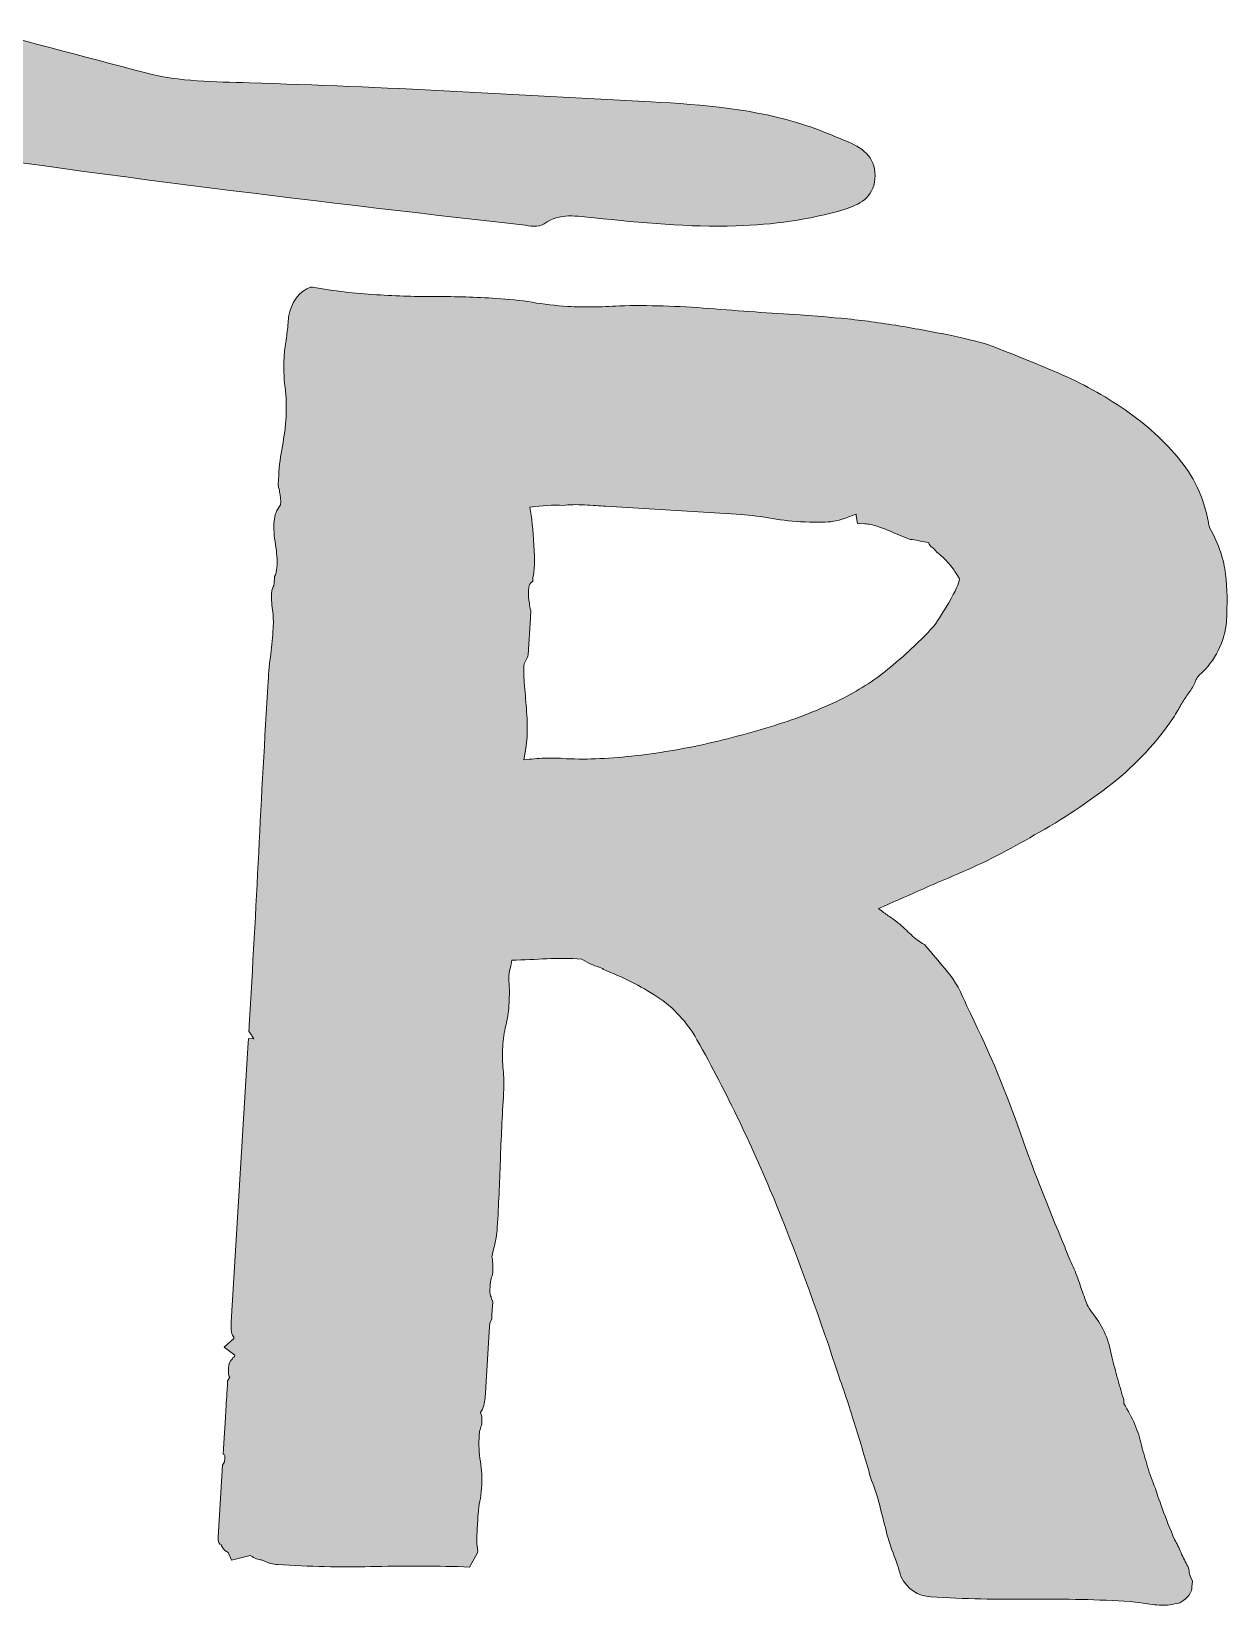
# Model space of a CAD drawing. Header units: inches. Extents: x 96 to 984, y -1005 to -75.
# Drawn here: x 395.1 to 519.7, y -1003.8 to -839.8 of the extents above; entities that cross this region are included whole.
import ezdxf

# ---------------------------------------------------------------- set-up
doc = ezdxf.new("R2010")
doc.units = ezdxf.units.IN
doc.header["$MEASUREMENT"] = 0
doc.layers.add('Layer 1', color=7, linetype='Continuous')

# ---------------------------------------------------------------- blocks, each defined once
blk = doc.blocks.new('block 3')
at = {"layer": 'Layer 1', "true_color": 0x2b568d}
h = blk.add_hatch(color=167, dxfattribs=at)
h.dxf.hatch_style = 2
edge = h.paths.add_edge_path()
edge.add_spline(control_points=[(480.19, -851.34), (478.7, -850.72), (477.21, -850.08), (475.68, -849.58), (470.48, -847.88), (465.07, -847.45), (459.66, -847.16), (445.71, -846.41), (431.76, -845.58), (417.79, -845.18), (414.2, -845.07), (410.58, -845.08), (407.04, -844.14), (380.41, -837.09), (353.75, -830.14), (327.28, -822.52), (302.45, -815.36), (277.69, -807.98), (253.26, -799.56), (242.84, -795.97), (232.54, -792.04), (221.76, -789.61), (221.33, -789.51), (220.8, -789.51), (220.58, -788.91), (220.66, -787.88), (221.25, -786.99), (221.66, -786.04), (226.22, -775.69), (231.24, -765.56), (236.26, -755.42), (244.3, -739.15), (252.25, -722.85), (258.56, -705.79), (266.64, -683.94), (273.96, -661.87), (279.04, -639.1), (280.03, -634.67), (280.92, -630.22), (281.88, -625.66), (284.58, -626.1), (286.89, -627.23), (289.25, -628.17), (294.8, -630.4), (300.16, -633.13), (305.88, -634.93), (309.82, -636.16), (313.24, -637.98), (316.45, -640.69), (322.69, -645.95), (330.12, -649.26), (337.78, -651.93), (358.35, -659.1), (379.39, -664.57), (400.71, -668.99), (414.49, -671.84), (428.4, -673.92), (442.25, -676.3), (442.9, -676.41), (443.72, -676.62), (444.2, -676.34), (445.43, -675.64), (446.59, -676.04), (447.79, -676.2), (455.81, -677.24), (463.87, -677.83), (471.94, -678.25), (476.13, -678.47), (478.25, -676.36), (478.51, -672.13), (478.71, -668.6), (478.24, -665.13), (477.59, -661.71), (476.23, -661.18), (474.89, -661.22), (473.57, -661.08), (470.74, -660.77), (467.9, -660.5), (465.07, -660.13), (454.33, -658.74), (443.59, -657.33), (432.86, -655.89), (426.93, -655.09), (420.94, -654.52), (415.09, -653.3), (401.52, -650.46), (388.06, -647.09), (374.74, -643.22), (361.67, -639.42), (348.84, -635.05), (336.86, -628.43), (333.87, -626.78), (330.75, -625.34), (327.61, -624), (317.3, -619.59), (307.11, -614.93), (297.2, -609.66), (293.5, -607.7), (289.63, -606.11), (285.61, -604.89), (281.32, -603.59), (276.97, -602.63), (272.45, -602.75), (267.94, -602.88), (263.73, -606.7), (263.36, -611.07), (261.97, -627.45), (258.2, -643.31), (253.15, -658.91), (252.87, -659.78), (252.7, -660.7), (252.08, -661.43), (251.67, -661.29), (251.39, -661.23), (251.14, -661.11), (238.96, -654.95), (225.92, -651.67), (212.53, -649.54), (198.63, -647.33), (184.57, -646.51), (170.58, -645.09), (158.95, -643.9), (147.29, -643.02), (135.61, -642.46), (128.94, -642.14), (122.31, -642.09), (115.79, -643.87), (112.36, -644.8), (109.17, -646.26), (106.41, -648.52), (103.73, -650.72), (103.53, -653.88), (105.87, -656.22), (106.46, -656.82), (107.17, -657.45), (107.94, -657.69), (111.67, -658.89), (113.75, -661.67), (115.41, -664.98), (116.04, -666.25), (116.85, -667.44), (117.64, -668.63), (123.18, -677.02), (127.2, -686.11), (130.12, -695.71), (131.17, -699.17), (132.24, -702.61), (133.29, -706.07), (137.84, -721.08), (142.54, -736.03), (149.56, -750.13), (149.67, -750.35), (149.62, -750.65), (149.65, -751), (139.77, -756.18), (133.45, -764.59), (128.53, -774.26), (126.89, -777.48), (125.46, -780.79), (124.15, -784.16), (121.01, -792.21), (117.91, -800.28), (114.54, -808.25), (112.41, -813.27), (109.86, -817.98), (106.52, -822.32), (103.61, -826.09), (100.95, -830.04), (100.77, -835.11), (98.45, -835.38), (97.49, -837.15), (96.17, -838.47), (96.17, -839.42), (96.17, -840.37), (96.17, -841.32), (97.71, -843.55), (100.03, -844.51), (102.48, -845.38), (110.97, -848.38), (119.75, -849.84), (128.7, -850.45), (138.87, -851.15), (149.04, -850.76), (159.21, -850.53), (169.58, -850.3), (179.93, -850.44), (190.23, -851.82), (200.7, -853.22), (211.01, -855.44), (221.33, -857.57), (232.23, -859.81), (243.14, -861.89), (254.26, -862.68), (258.06, -862.94), (261.89, -862.66), (265.65, -863.09), (268.12, -863.38), (270.12, -862.8), (272.09, -861.5), (275.31, -859.36), (277.9, -856.59), (280.09, -853.45), (284.12, -847.67), (287.77, -841.67), (289.56, -834.74), (289.72, -834.12), (289.55, -833.37), (290.4, -832.97), (291.06, -833.12), (291.8, -833.26), (292.52, -833.45), (320.24, -840.99), (348.39, -846.46), (376.74, -850.92), (399.84, -854.56), (423.05, -857.35), (446.28, -859.98), (447.03, -860.06), (447.87, -860.31), (448.51, -859.85), (450.17, -858.67), (451.94, -859.08), (453.72, -859.25), (458.65, -859.73), (463.57, -860.25), (468.52, -860.08), (472.33, -859.96), (476.09, -859.46), (479.76, -858.37), (481.4, -857.88), (482.79, -857.11), (482.97, -855.19), (483.15, -853.15), (481.89, -852.05), (480.19, -851.34)], knot_values=[0, 0, 0, 0, 1, 1, 1, 2, 2, 2, 3, 3, 3, 4, 4, 4, 5, 5, 5, 6, 6, 6, 7, 7, 7, 8, 8, 8, 9, 9, 9, 10, 10, 10, 11, 11, 11, 12, 12, 12, 13, 13, 13, 14, 14, 14, 15, 15, 15, 16, 16, 16, 17, 17, 17, 18, 18, 18, 19, 19, 19, 20, 20, 20, 21, 21, 21, 22, 22, 22, 23, 23, 23, 24, 24, 24, 25, 25, 25, 26, 26, 26, 27, 27, 27, 28, 28, 28, 29, 29, 29, 30, 30, 30, 31, 31, 31, 32, 32, 32, 33, 33, 33, 34, 34, 34, 35, 35, 35, 36, 36, 36, 37, 37, 37, 38, 38, 38, 39, 39, 39, 40, 40, 40, 41, 41, 41, 42, 42, 42, 43, 43, 43, 44, 44, 44, 45, 45, 45, 46, 46, 46, 47, 47, 47, 48, 48, 48, 49, 49, 49, 50, 50, 50, 51, 51, 51, 52, 52, 52, 53, 53, 53, 54, 54, 54, 55, 55, 55, 56, 56, 56, 57, 57, 57, 58, 58, 58, 59, 59, 59, 60, 60, 60, 61, 61, 61, 62, 62, 62, 63, 63, 63, 64, 64, 64, 65, 65, 65, 66, 66, 66, 67, 67, 67, 68, 68, 68, 69, 69, 69, 70, 70, 70, 71, 71, 71, 72, 72, 72, 73, 73, 73, 74, 74, 74, 75, 75, 75, 76, 76, 76, 77, 77, 77, 78, 78, 78, 78], degree=3, periodic=1)
edge = h.paths.add_edge_path()
edge.add_spline(control_points=[(227.4, -838.22), (217.24, -836.26), (207.13, -834.02), (196.88, -832.53), (189.91, -831.52), (182.91, -831.08), (175.86, -830.89), (163.89, -830.57), (151.91, -830.33), (139.94, -830.59), (135.57, -830.69), (131.2, -831.01), (126.84, -831.23), (126.3, -831.25), (125.74, -831.48), (125.05, -830.97), (127.2, -828.14), (129.31, -825.37), (131.01, -822.31), (131.43, -821.55), (132.17, -821.46), (132.93, -821.3), (141.86, -819.43), (150.8, -817.61), (160, -817.8), (160.48, -817.81), (160.95, -817.77), (161.43, -817.72), (163.67, -817.46), (164.64, -816.67), (164.84, -814.97), (165.06, -813.06), (164.06, -811.71), (161.8, -811.16), (158.84, -810.44), (155.82, -810.06), (152.77, -810), (148.78, -809.92), (144.79, -809.92), (140.8, -809.84), (139.67, -809.82), (138.52, -809.91), (137.24, -809.35), (137.28, -807.38), (138.49, -805.67), (138.8, -803.77), (139.4, -800.1), (141.25, -798.39), (145.15, -798.1), (150.65, -797.7), (156.1, -796.95), (161.63, -797.7), (163.44, -797.95), (164.47, -797.38), (164.8, -796.09), (165.15, -794.66), (164.49, -793.53), (162.69, -792.9), (157.84, -791.19), (152.92, -789.77), (147.87, -788.81), (146.85, -788.62), (145.84, -788.38), (144.68, -788.13), (145.12, -786.05), (146.13, -784.37), (147.2, -782.55), (152.76, -782.82), (158.03, -781.15), (163.34, -779.69), (163.89, -779.54), (164.45, -779.39), (164.96, -779.16), (166.27, -778.55), (166.64, -777.38), (166.55, -776.08), (166.46, -774.75), (165.88, -773.63), (164.45, -773.37), (162.87, -773.07), (161.25, -772.96), (159.65, -772.74), (158.44, -772.58), (157.24, -772.39), (155.71, -772.16), (157.87, -769.88), (160.43, -769.01), (163.07, -768.35), (164.26, -768.06), (165.5, -767.97), (166.73, -767.84), (174.59, -766.99), (178.65, -758.5), (174.35, -751.84), (172.65, -749.22), (170.79, -746.71), (169.36, -743.7), (170.82, -743.07), (172.26, -743.48), (173.62, -743.3), (174.75, -743.15), (175.91, -743.21), (177.02, -742.99), (178.9, -742.6), (179.96, -741.34), (180.02, -739.68), (180.08, -737.9), (178.98, -736.43), (177.04, -736.04), (175.18, -735.67), (173.28, -735.53), (171.4, -735.27), (170.84, -735.19), (170.27, -735.1), (169.72, -734.98), (165.73, -734.13), (162.42, -732.53), (161.3, -728.08), (160.8, -726.09), (159.51, -724.34), (159.02, -722.16), (162.16, -721.41), (165.15, -721.95), (168.13, -722.33), (171.53, -722.77), (174.93, -723.14), (178.36, -722.75), (180.49, -722.51), (181.72, -721.41), (182.14, -719.48), (182.54, -717.59), (181.68, -715.87), (179.78, -715.62), (174.47, -714.92), (169.48, -712.97), (164.27, -711.9), (162.7, -711.58), (161.07, -711.39), (159.47, -711.37), (157.97, -711.35), (156.46, -711.64), (154.81, -711.81), (153.59, -709.83), (152.9, -707.59), (152.07, -705.49), (152.61, -704.65), (153.33, -704.9), (153.94, -704.87), (161.63, -704.5), (169.32, -704.16), (177.01, -703.78), (179.23, -703.67), (180.38, -702.76), (180.47, -701.16), (180.57, -699.49), (179.34, -698.06), (177.27, -697.81), (172.74, -697.28), (168.19, -696.93), (163.66, -696.4), (158.75, -695.84), (153.86, -695.15), (148.95, -694.56), (147.7, -694.4), (146.89, -693.9), (146.39, -692.68), (145.46, -690.42), (144.39, -688.21), (143.22, -685.62), (145.29, -685.42), (147.04, -685.16), (148.8, -685.09), (156.98, -684.79), (165.15, -685.03), (173.29, -685.94), (173.76, -686), (174.24, -686.06), (174.71, -686.06), (176.61, -686.04), (177.95, -685), (178.2, -683.37), (178.44, -681.86), (177.59, -680.67), (175.62, -680.22), (163.03, -677.34), (150.5, -674.09), (137.25, -674.18), (135.01, -670.44), (132.62, -666.7), (129.88, -663.27), (130.5, -662.38), (131.21, -662.7), (131.82, -662.69), (141.62, -662.59), (151.37, -663.6), (161.15, -664.05), (170.84, -664.49), (180.51, -665.11), (190.2, -665.49), (205.21, -666.09), (220.2, -666.93), (235.14, -668.54), (239.38, -669), (243.61, -669.65), (247.85, -670.21), (248.22, -670.26), (248.61, -670.28), (248.9, -670.79), (249.04, -671.65), (248.49, -672.48), (248.17, -673.34), (239.49, -697.01), (229.27, -719.99), (217.27, -742.18), (211.13, -753.55), (205.71, -765.29), (202.11, -777.77), (201.42, -780.14), (200.81, -782.54), (200.23, -784.94), (199.35, -788.6), (199.92, -791.93), (202.66, -794.69), (203.14, -795.17), (203.56, -795.68), (203.81, -796.3), (205.9, -801.62), (209.28, -806.11), (213.18, -810.16), (221.77, -819.08), (229.12, -829.04), (237.16, -838.42), (237.52, -838.83), (238.01, -839.2), (237.95, -840.02), (234.38, -839.69), (230.9, -838.9), (227.4, -838.22)], knot_values=[0, 0, 0, 0, 1, 1, 1, 2, 2, 2, 3, 3, 3, 4, 4, 4, 5, 5, 5, 6, 6, 6, 7, 7, 7, 8, 8, 8, 9, 9, 9, 10, 10, 10, 11, 11, 11, 12, 12, 12, 13, 13, 13, 14, 14, 14, 15, 15, 15, 16, 16, 16, 17, 17, 17, 18, 18, 18, 19, 19, 19, 20, 20, 20, 21, 21, 21, 22, 22, 22, 23, 23, 23, 24, 24, 24, 25, 25, 25, 26, 26, 26, 27, 27, 27, 28, 28, 28, 29, 29, 29, 30, 30, 30, 31, 31, 31, 32, 32, 32, 33, 33, 33, 34, 34, 34, 35, 35, 35, 36, 36, 36, 37, 37, 37, 38, 38, 38, 39, 39, 39, 40, 40, 40, 41, 41, 41, 42, 42, 42, 43, 43, 43, 44, 44, 44, 45, 45, 45, 46, 46, 46, 47, 47, 47, 48, 48, 48, 49, 49, 49, 50, 50, 50, 51, 51, 51, 52, 52, 52, 53, 53, 53, 54, 54, 54, 55, 55, 55, 56, 56, 56, 57, 57, 57, 58, 58, 58, 59, 59, 59, 60, 60, 60, 61, 61, 61, 62, 62, 62, 63, 63, 63, 64, 64, 64, 65, 65, 65, 66, 66, 66, 67, 67, 67, 68, 68, 68, 69, 69, 69, 70, 70, 70, 71, 71, 71, 72, 72, 72, 73, 73, 73, 74, 74, 74, 75, 75, 75, 76, 76, 76, 77, 77, 77, 78, 78, 78, 79, 79, 79, 79], degree=3, periodic=1)
at = {"layer": 'Layer 1', "lineweight": 0}
blk.add_open_spline([(480.19, -851.34), (478.7, -850.72), (477.21, -850.08), (475.68, -849.58), (470.48, -847.88), (465.07, -847.45), (459.66, -847.16), (445.71, -846.41), (431.76, -845.58), (417.79, -845.18), (414.2, -845.07), (410.58, -845.08), (407.04, -844.14), (380.41, -837.09), (353.75, -830.14), (327.28, -822.52), (302.45, -815.36), (277.69, -807.98), (253.26, -799.56), (242.84, -795.97), (232.54, -792.04), (221.76, -789.61), (221.33, -789.51), (220.8, -789.51), (220.58, -788.91), (220.66, -787.88), (221.25, -786.99), (221.66, -786.04), (226.22, -775.69), (231.24, -765.56), (236.26, -755.42), (244.3, -739.15), (252.25, -722.85), (258.56, -705.79), (266.64, -683.94), (273.96, -661.87), (279.04, -639.1), (280.03, -634.67), (280.92, -630.22), (281.88, -625.66), (284.58, -626.1), (286.89, -627.23), (289.25, -628.17), (294.8, -630.4), (300.16, -633.13), (305.88, -634.93), (309.82, -636.16), (313.24, -637.98), (316.45, -640.69), (322.69, -645.95), (330.12, -649.26), (337.78, -651.93), (358.35, -659.1), (379.39, -664.57), (400.71, -668.99), (414.49, -671.84), (428.4, -673.92), (442.25, -676.3), (442.9, -676.41), (443.72, -676.62), (444.2, -676.34), (445.43, -675.64), (446.59, -676.04), (447.79, -676.2), (455.81, -677.24), (463.87, -677.83), (471.94, -678.25), (476.13, -678.47), (478.25, -676.36), (478.51, -672.13), (478.71, -668.6), (478.24, -665.13), (477.59, -661.71), (476.23, -661.18), (474.89, -661.22), (473.57, -661.08), (470.74, -660.77), (467.9, -660.5), (465.07, -660.13), (454.33, -658.74), (443.59, -657.33), (432.86, -655.89), (426.93, -655.09), (420.94, -654.52), (415.09, -653.3), (401.52, -650.46), (388.06, -647.09), (374.74, -643.22), (361.67, -639.42), (348.84, -635.05), (336.86, -628.43), (333.87, -626.78), (330.75, -625.34), (327.61, -624), (317.3, -619.59), (307.11, -614.93), (297.2, -609.66), (293.5, -607.7), (289.63, -606.11), (285.61, -604.89), (281.32, -603.59), (276.97, -602.63), (272.45, -602.75), (267.94, -602.88), (263.73, -606.7), (263.36, -611.07), (261.97, -627.45), (258.2, -643.31), (253.15, -658.91), (252.87, -659.78), (252.7, -660.7), (252.08, -661.43), (251.67, -661.29), (251.39, -661.23), (251.14, -661.11), (238.96, -654.95), (225.92, -651.67), (212.53, -649.54), (198.63, -647.33), (184.57, -646.51), (170.58, -645.09), (158.95, -643.9), (147.29, -643.02), (135.61, -642.46), (128.94, -642.14), (122.31, -642.09), (115.79, -643.87), (112.36, -644.8), (109.17, -646.26), (106.41, -648.52), (103.73, -650.72), (103.53, -653.88), (105.87, -656.22), (106.46, -656.82), (107.17, -657.45), (107.94, -657.69), (111.67, -658.89), (113.75, -661.67), (115.41, -664.98), (116.04, -666.25), (116.85, -667.44), (117.64, -668.63), (123.18, -677.02), (127.2, -686.11), (130.12, -695.71), (131.17, -699.17), (132.24, -702.61), (133.29, -706.07), (137.84, -721.08), (142.54, -736.03), (149.56, -750.13), (149.67, -750.35), (149.62, -750.65), (149.65, -751), (139.77, -756.18), (133.45, -764.59), (128.53, -774.26), (126.89, -777.48), (125.46, -780.79), (124.15, -784.16), (121.01, -792.21), (117.91, -800.28), (114.54, -808.25), (112.41, -813.27), (109.86, -817.98), (106.52, -822.32), (103.61, -826.09), (100.95, -830.04), (100.77, -835.11), (98.45, -835.38), (97.49, -837.15), (96.17, -838.47), (96.17, -839.42), (96.17, -840.37), (96.17, -841.32), (97.71, -843.55), (100.03, -844.51), (102.48, -845.38), (110.97, -848.38), (119.75, -849.84), (128.7, -850.45), (138.87, -851.15), (149.04, -850.76), (159.21, -850.53), (169.58, -850.3), (179.93, -850.44), (190.23, -851.82), (200.7, -853.22), (211.01, -855.44), (221.33, -857.57), (232.23, -859.81), (243.14, -861.89), (254.26, -862.68), (258.06, -862.94), (261.89, -862.66), (265.65, -863.09), (268.12, -863.38), (270.12, -862.8), (272.09, -861.5), (275.31, -859.36), (277.9, -856.59), (280.09, -853.45), (284.12, -847.67), (287.77, -841.67), (289.56, -834.74), (289.72, -834.12), (289.55, -833.37), (290.4, -832.97), (291.06, -833.12), (291.8, -833.26), (292.52, -833.45), (320.24, -840.99), (348.39, -846.46), (376.74, -850.92), (399.84, -854.56), (423.05, -857.35), (446.28, -859.98), (447.03, -860.06), (447.87, -860.31), (448.51, -859.85), (450.17, -858.67), (451.94, -859.08), (453.72, -859.25), (458.65, -859.73), (463.57, -860.25), (468.52, -860.08), (472.33, -859.96), (476.09, -859.46), (479.76, -858.37), (481.4, -857.88), (482.79, -857.11), (482.97, -855.19), (483.15, -853.15), (481.89, -852.05), (480.19, -851.34)], degree=3, knots=[0, 0, 0, 0, 1, 1, 1, 2, 2, 2, 3, 3, 3, 4, 4, 4, 5, 5, 5, 6, 6, 6, 7, 7, 7, 8, 8, 8, 9, 9, 9, 10, 10, 10, 11, 11, 11, 12, 12, 12, 13, 13, 13, 14, 14, 14, 15, 15, 15, 16, 16, 16, 17, 17, 17, 18, 18, 18, 19, 19, 19, 20, 20, 20, 21, 21, 21, 22, 22, 22, 23, 23, 23, 24, 24, 24, 25, 25, 25, 26, 26, 26, 27, 27, 27, 28, 28, 28, 29, 29, 29, 30, 30, 30, 31, 31, 31, 32, 32, 32, 33, 33, 33, 34, 34, 34, 35, 35, 35, 36, 36, 36, 37, 37, 37, 38, 38, 38, 39, 39, 39, 40, 40, 40, 41, 41, 41, 42, 42, 42, 43, 43, 43, 44, 44, 44, 45, 45, 45, 46, 46, 46, 47, 47, 47, 48, 48, 48, 49, 49, 49, 50, 50, 50, 51, 51, 51, 52, 52, 52, 53, 53, 53, 54, 54, 54, 55, 55, 55, 56, 56, 56, 57, 57, 57, 58, 58, 58, 59, 59, 59, 60, 60, 60, 61, 61, 61, 62, 62, 62, 63, 63, 63, 64, 64, 64, 65, 65, 65, 66, 66, 66, 67, 67, 67, 68, 68, 68, 69, 69, 69, 70, 70, 70, 71, 71, 71, 72, 72, 72, 73, 73, 73, 74, 74, 74, 75, 75, 75, 76, 76, 76, 77, 77, 77, 78, 78, 78, 78], dxfattribs=at)
blk = doc.blocks.new('block 5')
at = {"layer": 'Layer 1', "true_color": 0xd21b30}
h = blk.add_hatch(color=242, dxfattribs=at)
h.dxf.hatch_style = 2
edge = h.paths.add_edge_path()
edge.add_spline(control_points=[(415.63, -998.25), (415.63, -998.25), (415.26, -998.03), (415.26, -998.03), (415.02, -997.76), (414.9, -997.56), (414.91, -997.44), (414.65, -997.42), (414.54, -997.16), (414.57, -996.65), (414.57, -996.65), (414.96, -990.32), (414.96, -990.32), (414.96, -990.32), (414.99, -989.75), (414.99, -989.75), (414.99, -989.75), (415.03, -989.17), (415.03, -989.17), (415.03, -989.17), (415.24, -988.8), (415.24, -988.8), (415.24, -988.8), (415.26, -988.42), (415.26, -988.42), (415.26, -988.42), (415.28, -988.23), (415.28, -988.23), (415.28, -988.1), (415.22, -988.03), (415.09, -988.02), (415.09, -988.02), (415.13, -987.45), (415.13, -987.45), (415.13, -987.45), (415.17, -986.87), (415.17, -986.87), (415.17, -986.87), (415.33, -984.19), (415.33, -984.19), (415.33, -984.19), (415.37, -983.42), (415.37, -983.42), (415.37, -983.42), (415.4, -983.04), (415.4, -983.04), (415.4, -983.04), (415.42, -982.66), (415.42, -982.66), (415.42, -982.66), (415.44, -982.27), (415.44, -982.27), (415.44, -982.27), (415.46, -982.08), (415.46, -982.08), (415.46, -982.08), (415.48, -981.7), (415.48, -981.7), (415.48, -981.7), (415.5, -981.32), (415.5, -981.32), (415.5, -981.32), (415.54, -980.74), (415.54, -980.74), (415.54, -980.74), (415.56, -980.36), (415.56, -980.36), (415.56, -980.36), (415.78, -979.99), (415.78, -979.99), (415.65, -979.85), (415.61, -979.53), (415.64, -979.02), (415.66, -978.63), (415.81, -978.32), (416.08, -978.08), (416.09, -977.96), (416.12, -977.89), (416.19, -977.9), (416.25, -977.9), (416.29, -977.84), (416.3, -977.71), (416.3, -977.71), (415.19, -976.87), (415.19, -976.87), (415.19, -976.87), (416.21, -975.97), (416.21, -975.97), (416.21, -975.97), (416.22, -975.78), (416.22, -975.78), (415.97, -975.64), (415.88, -975.12), (415.93, -974.23), (415.93, -974.23), (417.66, -945.68), (417.66, -945.68), (417.66, -945.68), (417.72, -944.72), (417.72, -944.72), (417.72, -944.72), (418.29, -944.75), (418.29, -944.75), (418.17, -944.62), (418.08, -944.48), (418.03, -944.35), (417.97, -944.22), (417.88, -944.09), (417.76, -943.95), (417.76, -943.95), (417.79, -943.57), (417.79, -943.57), (417.79, -943.57), (417.8, -943.38), (417.8, -943.38), (418.17, -937.25), (418.5, -931.24), (418.79, -925.36), (419.08, -919.48), (419.41, -913.54), (419.78, -907.53), (419.84, -906.51), (419.93, -905.56), (420.05, -904.67), (420.16, -903.78), (420.25, -902.88), (420.3, -901.99), (420.34, -901.35), (420.32, -900.71), (420.23, -900.06), (420.14, -899.42), (420.11, -898.77), (420.15, -898.13), (420.16, -898.01), (420.2, -897.88), (420.27, -897.76), (420.34, -897.63), (420.38, -897.51), (420.39, -897.38), (420.39, -897.38), (420.44, -896.61), (420.44, -896.61), (420.58, -896.36), (420.66, -896.05), (420.69, -895.67), (420.73, -894.9), (420.69, -894.1), (420.54, -893.25), (420.4, -892.41), (420.35, -891.61), (420.4, -890.84), (420.44, -890.2), (420.67, -889.64), (421.08, -889.15), (421.11, -888.64), (421.07, -888.19), (420.97, -887.8), (420.98, -887.67), (420.95, -887.54), (420.9, -887.41), (420.84, -887.28), (420.82, -887.15), (420.83, -887.02), (420.83, -887.02), (420.88, -886.06), (420.88, -886.06), (420.94, -885.04), (421.07, -884.02), (421.26, -883.01), (421.45, -881.99), (421.58, -880.98), (421.64, -879.95), (421.7, -878.93), (421.67, -877.91), (421.54, -876.87), (421.41, -875.84), (421.37, -874.81), (421.44, -873.79), (421.47, -873.15), (421.54, -872.54), (421.64, -871.97), (421.74, -871.4), (421.81, -870.8), (421.85, -870.16), (421.95, -868.5), (422.6, -867.32), (423.79, -866.62), (423.79, -866.62), (424.19, -866.45), (424.19, -866.45), (424.19, -866.45), (424.38, -866.46), (424.38, -866.46), (425.52, -866.66), (426.63, -866.83), (427.71, -866.96), (428.79, -867.09), (429.91, -867.19), (431.06, -867.25), (433.23, -867.39), (435.31, -867.45), (437.3, -867.44), (439.29, -867.43), (441.37, -867.49), (443.54, -867.63), (444.81, -867.7), (446.06, -867.84), (447.26, -868.04), (448.47, -868.24), (449.71, -868.38), (450.99, -868.46), (451.88, -868.51), (452.75, -868.54), (453.58, -868.52), (454.41, -868.51), (455.35, -868.47), (456.38, -868.4), (459.33, -868.33), (462.43, -868.42), (465.69, -868.68), (468.94, -868.94), (472.1, -869.16), (475.17, -869.35), (476.19, -869.41), (477.62, -869.53), (479.47, -869.7), (481.32, -869.88), (483.2, -870.12), (485.1, -870.43), (487, -870.74), (488.84, -871.07), (490.62, -871.44), (492.39, -871.8), (493.78, -872.14), (494.79, -872.46), (496.79, -873.22), (499.04, -874.13), (501.55, -875.18), (504.05, -876.23), (506.41, -877.49), (508.62, -878.97), (510.84, -880.45), (512.79, -882.17), (514.47, -884.13), (516.14, -886.09), (517.22, -888.37), (517.71, -890.96), (517.7, -891.09), (517.75, -891.29), (517.86, -891.55), (518.78, -893.27), (519.33, -894.88), (519.49, -896.36), (519.66, -897.85), (519.69, -899.48), (519.58, -901.27), (519.52, -902.29), (519.23, -903.3), (518.73, -904.29), (518.21, -905.29), (517.62, -906.09), (516.95, -906.69), (516.67, -906.93), (516.46, -907.23), (516.31, -907.61), (516.16, -907.98), (515.95, -908.36), (515.67, -908.72), (515.39, -909.09), (515.14, -909.46), (514.93, -909.83), (514.71, -910.2), (514.46, -910.64), (514.18, -911.13), (512.34, -913.84), (510.18, -916.18), (507.69, -918.15), (505.2, -920.11), (502.5, -921.9), (499.58, -923.52), (497.05, -925.03), (494.41, -926.38), (491.64, -927.56), (488.88, -928.74), (486.11, -929.95), (483.35, -931.19), (483.71, -931.47), (484.05, -931.72), (484.36, -931.93), (484.66, -932.14), (485.01, -932.38), (485.37, -932.66), (485.86, -933.07), (486.31, -933.49), (486.74, -933.9), (487.16, -934.31), (487.62, -934.66), (488.12, -934.94), (488.96, -935.89), (489.77, -936.84), (490.54, -937.78), (491.32, -938.73), (491.98, -939.92), (492.54, -941.36), (494.6, -945.46), (496.37, -949.61), (497.84, -953.8), (499.32, -957.99), (500.96, -962.2), (502.75, -966.41), (502.97, -967.06), (503.22, -967.68), (503.5, -968.28), (503.79, -968.87), (504.04, -969.5), (504.26, -970.15), (504.47, -970.81), (504.69, -971.43), (504.91, -972.02), (505.13, -972.61), (505.43, -973.11), (505.78, -973.51), (506.74, -974.72), (507.35, -976.17), (507.64, -977.86), (507.84, -978.64), (508.05, -979.42), (508.26, -980.2), (508.47, -980.98), (508.68, -981.7), (508.9, -982.36), (508.9, -982.36), (508.88, -982.74), (508.88, -982.74), (509.82, -984.21), (510.43, -985.65), (510.73, -987.08), (510.94, -987.86), (511.15, -988.62), (511.37, -989.33), (511.58, -990.05), (511.85, -990.8), (512.19, -991.59), (512.29, -991.98), (512.54, -992.71), (512.92, -993.75), (513.31, -994.8), (513.73, -995.85), (514.18, -996.91), (514.41, -997.3), (514.64, -997.77), (514.86, -998.29), (515.08, -998.82), (515.31, -999.28), (515.55, -999.68), (515.66, -999.95), (515.71, -1000.14), (515.7, -1000.27), (515.7, -1000.4), (515.75, -1000.59), (515.86, -1000.85), (515.86, -1000.85), (516.03, -1001.25), (516.03, -1001.25), (516.03, -1001.25), (515.99, -1001.82), (515.99, -1001.82), (515.96, -1002.46), (515.54, -1003.02), (514.74, -1003.48), (513.96, -1003.69), (513.31, -1003.78), (512.8, -1003.75), (512.16, -1003.71), (511.52, -1003.64), (510.89, -1003.53), (510.25, -1003.43), (509.81, -1003.37), (509.55, -1003.36), (506.23, -1003.16), (502.81, -1003.08), (499.28, -1003.12), (495.75, -1003.16), (492.26, -1003.08), (488.81, -1002.87), (487.41, -1002.79), (486.36, -1002.08), (485.67, -1000.76), (485.46, -999.98), (485.19, -999.16), (484.86, -998.3), (484.53, -997.45), (484.26, -996.57), (484.06, -995.66), (483.85, -994.88), (483.64, -994.07), (483.44, -993.22), (483.23, -992.37), (482.96, -991.55), (482.62, -990.76), (482.09, -988.94), (481.56, -987.14), (481.03, -985.38), (480.49, -983.62), (479.9, -981.82), (479.24, -979.98), (477.29, -973.97), (475.12, -968), (472.72, -962.09), (470.33, -956.17), (467.56, -950.43), (464.44, -944.86), (463.4, -943), (462.01, -941.5), (460.29, -940.37), (458.56, -939.24), (456.69, -938.3), (454.69, -937.53), (454.57, -937.4), (454.35, -937.29), (454.04, -937.21), (453.72, -937.12), (453.44, -937.01), (453.19, -936.87), (453.19, -936.87), (452.45, -936.44), (452.45, -936.44), (451.17, -936.36), (449.96, -936.35), (448.8, -936.41), (447.64, -936.47), (446.42, -936.52), (445.14, -936.57), (445.12, -936.83), (445.07, -937.11), (444.99, -937.43), (444.9, -937.74), (444.85, -938.09), (444.83, -938.47), (444.91, -939.12), (444.92, -940.09), (444.85, -941.36), (444.81, -942), (444.7, -942.67), (444.53, -943.36), (444.36, -944.06), (444.25, -944.79), (444.21, -945.55), (444.15, -946.45), (444.17, -947.25), (444.25, -947.96), (444.34, -948.67), (444.35, -949.47), (444.3, -950.37), (444.15, -952.79), (444.04, -955.16), (443.96, -957.46), (443.89, -959.76), (443.78, -962.07), (443.64, -964.37), (443.61, -964.88), (443.55, -965.35), (443.46, -965.8), (443.37, -966.24), (443.24, -966.78), (443.07, -967.41), (443.18, -967.8), (443.2, -968.44), (443.15, -969.34), (443.01, -969.59), (442.91, -970.09), (442.87, -970.86), (442.84, -971.24), (442.89, -971.5), (443.01, -971.64), (443, -971.76), (443.03, -971.86), (443.09, -971.93), (443.15, -972), (443.18, -972.1), (443.17, -972.22), (443.17, -972.22), (443.12, -972.99), (443.12, -972.99), (443.12, -972.99), (443.09, -973.56), (443.09, -973.56), (443.09, -973.56), (443.06, -973.95), (443.06, -973.95), (443.06, -973.95), (442.85, -974.32), (442.85, -974.32), (442.85, -974.32), (442.83, -974.7), (442.83, -974.7), (442.83, -974.7), (442.37, -982.17), (442.37, -982.17), (442.34, -982.69), (442.18, -983.19), (441.9, -983.68), (442.01, -983.95), (442.06, -984.27), (442.03, -984.65), (442.02, -984.91), (441.97, -985.13), (441.89, -985.32), (441.82, -985.51), (441.77, -985.73), (441.76, -985.98), (441.7, -987.01), (441.74, -987.94), (441.88, -988.78), (442.02, -989.62), (442.06, -990.55), (442, -991.57), (441.97, -992.09), (441.91, -992.53), (441.82, -992.91), (441.73, -993.29), (441.67, -993.74), (441.64, -994.25), (441.6, -994.89), (441.57, -995.52), (441.53, -996.16), (441.49, -996.8), (441.51, -997.44), (441.6, -998.09), (441.6, -998.09), (441.59, -998.28), (441.59, -998.28), (441.59, -998.28), (440.73, -999.77), (440.73, -999.77), (440.73, -999.77), (440.16, -999.73), (440.16, -999.73), (436.82, -999.66), (433.59, -999.66), (430.45, -999.72), (427.3, -999.79), (424.07, -999.72), (420.74, -999.52), (420.36, -999.5), (419.8, -999.34), (419.05, -999.03), (418.79, -999.02), (418.41, -998.87), (417.92, -998.58), (417.92, -998.58), (415.97, -999.04), (415.97, -999.04), (415.97, -999.04), (415.63, -998.25), (415.63, -998.25)], knot_values=[0, 0, 0, 0, 1, 1, 1, 2, 2, 2, 3, 3, 3, 4, 4, 4, 5, 5, 5, 6, 6, 6, 7, 7, 7, 8, 8, 8, 9, 9, 9, 10, 10, 10, 11, 11, 11, 12, 12, 12, 13, 13, 13, 14, 14, 14, 15, 15, 15, 16, 16, 16, 17, 17, 17, 18, 18, 18, 19, 19, 19, 20, 20, 20, 21, 21, 21, 22, 22, 22, 23, 23, 23, 24, 24, 24, 25, 25, 25, 26, 26, 26, 27, 27, 27, 28, 28, 28, 29, 29, 29, 30, 30, 30, 31, 31, 31, 32, 32, 32, 33, 33, 33, 34, 34, 34, 35, 35, 35, 36, 36, 36, 37, 37, 37, 38, 38, 38, 39, 39, 39, 40, 40, 40, 41, 41, 41, 42, 42, 42, 43, 43, 43, 44, 44, 44, 45, 45, 45, 46, 46, 46, 47, 47, 47, 48, 48, 48, 49, 49, 49, 50, 50, 50, 51, 51, 51, 52, 52, 52, 53, 53, 53, 54, 54, 54, 55, 55, 55, 56, 56, 56, 57, 57, 57, 58, 58, 58, 59, 59, 59, 60, 60, 60, 61, 61, 61, 62, 62, 62, 63, 63, 63, 64, 64, 64, 65, 65, 65, 66, 66, 66, 67, 67, 67, 68, 68, 68, 69, 69, 69, 70, 70, 70, 71, 71, 71, 72, 72, 72, 73, 73, 73, 74, 74, 74, 75, 75, 75, 76, 76, 76, 77, 77, 77, 78, 78, 78, 79, 79, 79, 80, 80, 80, 81, 81, 81, 82, 82, 82, 83, 83, 83, 84, 84, 84, 85, 85, 85, 86, 86, 86, 87, 87, 87, 88, 88, 88, 89, 89, 89, 90, 90, 90, 91, 91, 91, 92, 92, 92, 93, 93, 93, 94, 94, 94, 95, 95, 95, 96, 96, 96, 97, 97, 97, 98, 98, 98, 99, 99, 99, 100, 100, 100, 101, 101, 101, 102, 102, 102, 103, 103, 103, 104, 104, 104, 105, 105, 105, 106, 106, 106, 107, 107, 107, 108, 108, 108, 109, 109, 109, 110, 110, 110, 111, 111, 111, 112, 112, 112, 113, 113, 113, 114, 114, 114, 115, 115, 115, 116, 116, 116, 117, 117, 117, 118, 118, 118, 119, 119, 119, 120, 120, 120, 121, 121, 121, 122, 122, 122, 123, 123, 123, 124, 124, 124, 125, 125, 125, 126, 126, 126, 127, 127, 127, 128, 128, 128, 129, 129, 129, 130, 130, 130, 131, 131, 131, 132, 132, 132, 133, 133, 133, 134, 134, 134, 135, 135, 135, 136, 136, 136, 137, 137, 137, 138, 138, 138, 139, 139, 139, 140, 140, 140, 141, 141, 141, 142, 142, 142, 143, 143, 143, 144, 144, 144, 145, 145, 145, 146, 146, 146, 147, 147, 147, 148, 148, 148, 149, 149, 149, 150, 150, 150, 151, 151, 151, 152, 152, 152, 153, 153, 153, 154, 154, 154, 155, 155, 155, 156, 156, 156, 157, 157, 157, 158, 158, 158, 159, 159, 159, 160, 160, 160, 161, 161, 161, 162, 162, 162, 163, 163, 163, 164, 164, 164, 165, 165, 165, 166, 166, 166, 167, 167, 167, 168, 168, 168, 169, 169, 169, 170, 170, 170, 171, 171, 171, 172, 172, 172, 173, 173, 173, 174, 174, 174, 175, 175, 175, 176, 176, 176, 177, 177, 177, 178, 178, 178, 179, 179, 179, 180, 180, 180, 181, 181, 181, 182, 182, 182, 183, 183, 183, 184, 184, 184, 185, 185, 185, 185], degree=3, periodic=1)
edge = h.paths.add_edge_path()
edge.add_spline(control_points=[(447.13, -897.27), (446.99, -897.39), (446.92, -897.64), (446.89, -898.02), (446.86, -898.53), (446.9, -898.98), (447, -899.37), (446.99, -899.63), (447.03, -899.89), (447.15, -900.15), (447.15, -900.15), (447.1, -900.92), (447.1, -900.92), (447.1, -900.92), (446.87, -904.75), (446.87, -904.75), (446.86, -904.88), (446.71, -905.19), (446.43, -905.69), (446.39, -906.33), (446.41, -907.1), (446.48, -908), (446.55, -908.9), (446.63, -909.8), (446.7, -910.7), (446.85, -912.51), (446.75, -914.17), (446.4, -915.68), (447.17, -915.61), (447.88, -915.55), (448.52, -915.52), (449.17, -915.5), (449.81, -915.51), (450.45, -915.55), (452.62, -915.68), (455.03, -915.6), (457.67, -915.31), (460.32, -915.02), (462.97, -914.57), (465.64, -913.97), (468.3, -913.36), (470.88, -912.65), (473.36, -911.84), (475.85, -911.03), (478.08, -910.1), (480.07, -909.07), (481.79, -908.15), (483.4, -907.06), (484.88, -905.8), (486.37, -904.55), (487.73, -903.25), (488.97, -901.92), (489.38, -901.43), (489.94, -900.57), (490.66, -899.33), (491.37, -898.09), (491.75, -897.28), (491.77, -896.89), (491.78, -896.77), (491.66, -896.57), (491.42, -896.29), (491.31, -896.03), (491.01, -895.63), (490.53, -895.09), (490.29, -894.82), (490.08, -894.61), (489.9, -894.47), (489.71, -894.33), (489.5, -894.13), (489.26, -893.86), (489.14, -893.72), (489.02, -893.62), (488.89, -893.54), (488.77, -893.47), (488.65, -893.31), (488.54, -893.04), (488.28, -893.03), (487.97, -892.98), (487.59, -892.89), (487.21, -892.8), (486.89, -892.75), (486.64, -892.74), (486.64, -892.74), (484.95, -892.06), (484.95, -892.06), (484.32, -891.76), (483.76, -891.54), (483.26, -891.38), (482.75, -891.22), (482.31, -891.13), (481.93, -891.1), (481.93, -891.1), (481.16, -891.06), (481.16, -891.06), (481.16, -891.06), (481.02, -890.28), (481.02, -890.28), (481.02, -890.28), (481.03, -890.09), (481.03, -890.09), (479.97, -890.54), (479.09, -890.81), (478.38, -890.89), (477.67, -890.98), (476.61, -890.97), (475.21, -890.89), (474.06, -890.82), (472.94, -890.69), (471.87, -890.5), (470.79, -890.3), (469.67, -890.17), (468.53, -890.1), (468.53, -890.1), (454.92, -889.28), (454.92, -889.28), (454.28, -889.24), (453.55, -889.19), (452.72, -889.14), (451.89, -889.09), (451.15, -889.11), (450.5, -889.2), (449.48, -889.14), (448.32, -889.2), (447.03, -889.38), (447.22, -890.41), (447.37, -891.74), (447.46, -893.34), (447.56, -894.96), (447.52, -896.07), (447.36, -896.7), (447.36, -896.7), (447.33, -897.09), (447.33, -897.09), (447.33, -897.09), (447.13, -897.27), (447.13, -897.27)], knot_values=[0, 0, 0, 0, 1, 1, 1, 2, 2, 2, 3, 3, 3, 4, 4, 4, 5, 5, 5, 6, 6, 6, 7, 7, 7, 8, 8, 8, 9, 9, 9, 10, 10, 10, 11, 11, 11, 12, 12, 12, 13, 13, 13, 14, 14, 14, 15, 15, 15, 16, 16, 16, 17, 17, 17, 18, 18, 18, 19, 19, 19, 20, 20, 20, 21, 21, 21, 22, 22, 22, 23, 23, 23, 24, 24, 24, 25, 25, 25, 26, 26, 26, 27, 27, 27, 28, 28, 28, 29, 29, 29, 30, 30, 30, 31, 31, 31, 32, 32, 32, 33, 33, 33, 34, 34, 34, 35, 35, 35, 36, 36, 36, 37, 37, 37, 38, 38, 38, 39, 39, 39, 40, 40, 40, 41, 41, 41, 42, 42, 42, 43, 43, 43, 44, 44, 44, 45, 45, 45, 45], degree=3, periodic=1)
at = {"layer": 'Layer 1', "lineweight": 0}
for points, knots in [([(415.63, -998.25), (415.63, -998.25), (415.26, -998.03), (415.26, -998.03), (415.02, -997.76), (414.9, -997.56), (414.91, -997.44), (414.65, -997.42), (414.54, -997.16), (414.57, -996.65), (414.57, -996.65), (414.96, -990.32), (414.96, -990.32), (414.96, -990.32), (414.99, -989.75), (414.99, -989.75), (414.99, -989.75), (415.03, -989.17), (415.03, -989.17), (415.03, -989.17), (415.24, -988.8), (415.24, -988.8), (415.24, -988.8), (415.26, -988.42), (415.26, -988.42), (415.26, -988.42), (415.28, -988.23), (415.28, -988.23), (415.28, -988.1), (415.22, -988.03), (415.09, -988.02), (415.09, -988.02), (415.13, -987.45), (415.13, -987.45), (415.13, -987.45), (415.17, -986.87), (415.17, -986.87), (415.17, -986.87), (415.33, -984.19), (415.33, -984.19), (415.33, -984.19), (415.37, -983.42), (415.37, -983.42), (415.37, -983.42), (415.4, -983.04), (415.4, -983.04), (415.4, -983.04), (415.42, -982.66), (415.42, -982.66), (415.42, -982.66), (415.44, -982.27), (415.44, -982.27), (415.44, -982.27), (415.46, -982.08), (415.46, -982.08), (415.46, -982.08), (415.48, -981.7), (415.48, -981.7), (415.48, -981.7), (415.5, -981.32), (415.5, -981.32), (415.5, -981.32), (415.54, -980.74), (415.54, -980.74), (415.54, -980.74), (415.56, -980.36), (415.56, -980.36), (415.56, -980.36), (415.78, -979.99), (415.78, -979.99), (415.65, -979.85), (415.61, -979.53), (415.64, -979.02), (415.66, -978.63), (415.81, -978.32), (416.08, -978.08), (416.09, -977.96), (416.12, -977.89), (416.19, -977.9), (416.25, -977.9), (416.29, -977.84), (416.3, -977.71), (416.3, -977.71), (415.19, -976.87), (415.19, -976.87), (415.19, -976.87), (416.21, -975.97), (416.21, -975.97), (416.21, -975.97), (416.22, -975.78), (416.22, -975.78), (415.97, -975.64), (415.88, -975.12), (415.93, -974.23), (415.93, -974.23), (417.66, -945.68), (417.66, -945.68), (417.66, -945.68), (417.72, -944.72), (417.72, -944.72), (417.72, -944.72), (418.29, -944.75), (418.29, -944.75), (418.17, -944.62), (418.08, -944.48), (418.03, -944.35), (417.97, -944.22), (417.88, -944.09), (417.76, -943.95), (417.76, -943.95), (417.79, -943.57), (417.79, -943.57), (417.79, -943.57), (417.8, -943.38), (417.8, -943.38), (418.17, -937.25), (418.5, -931.24), (418.79, -925.36), (419.08, -919.48), (419.41, -913.54), (419.78, -907.53), (419.84, -906.51), (419.93, -905.56), (420.05, -904.67), (420.16, -903.78), (420.25, -902.88), (420.3, -901.99), (420.34, -901.35), (420.32, -900.71), (420.23, -900.06), (420.14, -899.42), (420.11, -898.77), (420.15, -898.13), (420.16, -898.01), (420.2, -897.88), (420.27, -897.76), (420.34, -897.63), (420.38, -897.51), (420.39, -897.38), (420.39, -897.38), (420.44, -896.61), (420.44, -896.61), (420.58, -896.36), (420.66, -896.05), (420.69, -895.67), (420.73, -894.9), (420.69, -894.1), (420.54, -893.25), (420.4, -892.41), (420.35, -891.61), (420.4, -890.84), (420.44, -890.2), (420.67, -889.64), (421.08, -889.15), (421.11, -888.64), (421.07, -888.19), (420.97, -887.8), (420.98, -887.67), (420.95, -887.54), (420.9, -887.41), (420.84, -887.28), (420.82, -887.15), (420.83, -887.02), (420.83, -887.02), (420.88, -886.06), (420.88, -886.06), (420.94, -885.04), (421.07, -884.02), (421.26, -883.01), (421.45, -881.99), (421.58, -880.98), (421.64, -879.95), (421.7, -878.93), (421.67, -877.91), (421.54, -876.87), (421.41, -875.84), (421.37, -874.81), (421.44, -873.79), (421.47, -873.15), (421.54, -872.54), (421.64, -871.97), (421.74, -871.4), (421.81, -870.8), (421.85, -870.16), (421.95, -868.5), (422.6, -867.32), (423.79, -866.62), (423.79, -866.62), (424.19, -866.45), (424.19, -866.45), (424.19, -866.45), (424.38, -866.46), (424.38, -866.46), (425.52, -866.66), (426.63, -866.83), (427.71, -866.96), (428.79, -867.09), (429.91, -867.19), (431.06, -867.25), (433.23, -867.39), (435.31, -867.45), (437.3, -867.44), (439.29, -867.43), (441.37, -867.49), (443.54, -867.63), (444.81, -867.7), (446.06, -867.84), (447.26, -868.04), (448.47, -868.24), (449.71, -868.38), (450.99, -868.46), (451.88, -868.51), (452.75, -868.54), (453.58, -868.52), (454.41, -868.51), (455.35, -868.47), (456.38, -868.4), (459.33, -868.33), (462.43, -868.42), (465.69, -868.68), (468.94, -868.94), (472.1, -869.16), (475.17, -869.35), (476.19, -869.41), (477.62, -869.53), (479.47, -869.7), (481.32, -869.88), (483.2, -870.12), (485.1, -870.43), (487, -870.74), (488.84, -871.07), (490.62, -871.44), (492.39, -871.8), (493.78, -872.14), (494.79, -872.46), (496.79, -873.22), (499.04, -874.13), (501.55, -875.18), (504.05, -876.23), (506.41, -877.49), (508.62, -878.97), (510.84, -880.45), (512.79, -882.17), (514.47, -884.13), (516.14, -886.09), (517.22, -888.37), (517.71, -890.96), (517.7, -891.09), (517.75, -891.29), (517.86, -891.55), (518.78, -893.27), (519.33, -894.88), (519.49, -896.36), (519.66, -897.85), (519.69, -899.48), (519.58, -901.27), (519.52, -902.29), (519.23, -903.3), (518.73, -904.29), (518.21, -905.29), (517.62, -906.09), (516.95, -906.69), (516.67, -906.93), (516.46, -907.23), (516.31, -907.61), (516.16, -907.98), (515.95, -908.36), (515.67, -908.72), (515.39, -909.09), (515.14, -909.46), (514.93, -909.83), (514.71, -910.2), (514.46, -910.64), (514.18, -911.13), (512.34, -913.84), (510.18, -916.18), (507.69, -918.15), (505.2, -920.11), (502.5, -921.9), (499.58, -923.52), (497.05, -925.03), (494.41, -926.38), (491.64, -927.56), (488.88, -928.74), (486.11, -929.95), (483.35, -931.19), (483.71, -931.47), (484.05, -931.72), (484.36, -931.93), (484.66, -932.14), (485.01, -932.38), (485.37, -932.66), (485.86, -933.07), (486.31, -933.49), (486.74, -933.9), (487.16, -934.31), (487.62, -934.66), (488.12, -934.94), (488.96, -935.89), (489.77, -936.84), (490.54, -937.78), (491.32, -938.73), (491.98, -939.92), (492.54, -941.36), (494.6, -945.46), (496.37, -949.61), (497.84, -953.8), (499.32, -957.99), (500.96, -962.2), (502.75, -966.41), (502.97, -967.06), (503.22, -967.68), (503.5, -968.28), (503.79, -968.87), (504.04, -969.5), (504.26, -970.15), (504.47, -970.81), (504.69, -971.43), (504.91, -972.02), (505.13, -972.61), (505.43, -973.11), (505.78, -973.51), (506.74, -974.72), (507.35, -976.17), (507.64, -977.86), (507.84, -978.64), (508.05, -979.42), (508.26, -980.2), (508.47, -980.98), (508.68, -981.7), (508.9, -982.36), (508.9, -982.36), (508.88, -982.74), (508.88, -982.74), (509.82, -984.21), (510.43, -985.65), (510.73, -987.08), (510.94, -987.86), (511.15, -988.62), (511.37, -989.33), (511.58, -990.05), (511.85, -990.8), (512.19, -991.59), (512.29, -991.98), (512.54, -992.71), (512.92, -993.75), (513.31, -994.8), (513.73, -995.85), (514.18, -996.91), (514.41, -997.3), (514.64, -997.77), (514.86, -998.29), (515.08, -998.82), (515.31, -999.28), (515.55, -999.68), (515.66, -999.95), (515.71, -1000.14), (515.7, -1000.27), (515.7, -1000.4), (515.75, -1000.59), (515.86, -1000.85), (515.86, -1000.85), (516.03, -1001.25), (516.03, -1001.25), (516.03, -1001.25), (515.99, -1001.82), (515.99, -1001.82), (515.96, -1002.46), (515.54, -1003.02), (514.74, -1003.48), (513.96, -1003.69), (513.31, -1003.78), (512.8, -1003.75), (512.16, -1003.71), (511.52, -1003.64), (510.89, -1003.53), (510.25, -1003.43), (509.81, -1003.37), (509.55, -1003.36), (506.23, -1003.16), (502.81, -1003.08), (499.28, -1003.12), (495.75, -1003.16), (492.26, -1003.08), (488.81, -1002.87), (487.41, -1002.79), (486.36, -1002.08), (485.67, -1000.76), (485.46, -999.98), (485.19, -999.16), (484.86, -998.3), (484.53, -997.45), (484.26, -996.57), (484.06, -995.66), (483.85, -994.88), (483.64, -994.07), (483.44, -993.22), (483.23, -992.37), (482.96, -991.55), (482.62, -990.76), (482.09, -988.94), (481.56, -987.14), (481.03, -985.38), (480.49, -983.62), (479.9, -981.82), (479.24, -979.98), (477.29, -973.97), (475.12, -968), (472.72, -962.09), (470.33, -956.17), (467.56, -950.43), (464.44, -944.86), (463.4, -943), (462.01, -941.5), (460.29, -940.37), (458.56, -939.24), (456.69, -938.3), (454.69, -937.53), (454.57, -937.4), (454.35, -937.29), (454.04, -937.21), (453.72, -937.12), (453.44, -937.01), (453.19, -936.87), (453.19, -936.87), (452.45, -936.44), (452.45, -936.44), (451.17, -936.36), (449.96, -936.35), (448.8, -936.41), (447.64, -936.47), (446.42, -936.52), (445.14, -936.57), (445.12, -936.83), (445.07, -937.11), (444.99, -937.43), (444.9, -937.74), (444.85, -938.09), (444.83, -938.47), (444.91, -939.12), (444.92, -940.09), (444.85, -941.36), (444.81, -942), (444.7, -942.67), (444.53, -943.36), (444.36, -944.06), (444.25, -944.79), (444.21, -945.55), (444.15, -946.45), (444.17, -947.25), (444.25, -947.96), (444.34, -948.67), (444.35, -949.47), (444.3, -950.37), (444.15, -952.79), (444.04, -955.16), (443.96, -957.46), (443.89, -959.76), (443.78, -962.07), (443.64, -964.37), (443.61, -964.88), (443.55, -965.35), (443.46, -965.8), (443.37, -966.24), (443.24, -966.78), (443.07, -967.41), (443.18, -967.8), (443.2, -968.44), (443.15, -969.34), (443.01, -969.59), (442.91, -970.09), (442.87, -970.86), (442.84, -971.24), (442.89, -971.5), (443.01, -971.64), (443, -971.76), (443.03, -971.86), (443.09, -971.93), (443.15, -972), (443.18, -972.1), (443.17, -972.22), (443.17, -972.22), (443.12, -972.99), (443.12, -972.99), (443.12, -972.99), (443.09, -973.56), (443.09, -973.56), (443.09, -973.56), (443.06, -973.95), (443.06, -973.95), (443.06, -973.95), (442.85, -974.32), (442.85, -974.32), (442.85, -974.32), (442.83, -974.7), (442.83, -974.7), (442.83, -974.7), (442.37, -982.17), (442.37, -982.17), (442.34, -982.69), (442.18, -983.19), (441.9, -983.68), (442.01, -983.95), (442.06, -984.27), (442.03, -984.65), (442.02, -984.91), (441.97, -985.13), (441.89, -985.32), (441.82, -985.51), (441.77, -985.73), (441.76, -985.98), (441.7, -987.01), (441.74, -987.94), (441.88, -988.78), (442.02, -989.62), (442.06, -990.55), (442, -991.57), (441.97, -992.09), (441.91, -992.53), (441.82, -992.91), (441.73, -993.29), (441.67, -993.74), (441.64, -994.25), (441.6, -994.89), (441.57, -995.52), (441.53, -996.16), (441.49, -996.8), (441.51, -997.44), (441.6, -998.09), (441.6, -998.09), (441.59, -998.28), (441.59, -998.28), (441.59, -998.28), (440.73, -999.77), (440.73, -999.77), (440.73, -999.77), (440.16, -999.73), (440.16, -999.73), (436.82, -999.66), (433.59, -999.66), (430.45, -999.72), (427.3, -999.79), (424.07, -999.72), (420.74, -999.52), (420.36, -999.5), (419.8, -999.34), (419.05, -999.03), (418.79, -999.02), (418.41, -998.87), (417.92, -998.58), (417.92, -998.58), (415.97, -999.04), (415.97, -999.04), (415.97, -999.04), (415.63, -998.25), (415.63, -998.25)], [0, 0, 0, 0, 1, 1, 1, 2, 2, 2, 3, 3, 3, 4, 4, 4, 5, 5, 5, 6, 6, 6, 7, 7, 7, 8, 8, 8, 9, 9, 9, 10, 10, 10, 11, 11, 11, 12, 12, 12, 13, 13, 13, 14, 14, 14, 15, 15, 15, 16, 16, 16, 17, 17, 17, 18, 18, 18, 19, 19, 19, 20, 20, 20, 21, 21, 21, 22, 22, 22, 23, 23, 23, 24, 24, 24, 25, 25, 25, 26, 26, 26, 27, 27, 27, 28, 28, 28, 29, 29, 29, 30, 30, 30, 31, 31, 31, 32, 32, 32, 33, 33, 33, 34, 34, 34, 35, 35, 35, 36, 36, 36, 37, 37, 37, 38, 38, 38, 39, 39, 39, 40, 40, 40, 41, 41, 41, 42, 42, 42, 43, 43, 43, 44, 44, 44, 45, 45, 45, 46, 46, 46, 47, 47, 47, 48, 48, 48, 49, 49, 49, 50, 50, 50, 51, 51, 51, 52, 52, 52, 53, 53, 53, 54, 54, 54, 55, 55, 55, 56, 56, 56, 57, 57, 57, 58, 58, 58, 59, 59, 59, 60, 60, 60, 61, 61, 61, 62, 62, 62, 63, 63, 63, 64, 64, 64, 65, 65, 65, 66, 66, 66, 67, 67, 67, 68, 68, 68, 69, 69, 69, 70, 70, 70, 71, 71, 71, 72, 72, 72, 73, 73, 73, 74, 74, 74, 75, 75, 75, 76, 76, 76, 77, 77, 77, 78, 78, 78, 79, 79, 79, 80, 80, 80, 81, 81, 81, 82, 82, 82, 83, 83, 83, 84, 84, 84, 85, 85, 85, 86, 86, 86, 87, 87, 87, 88, 88, 88, 89, 89, 89, 90, 90, 90, 91, 91, 91, 92, 92, 92, 93, 93, 93, 94, 94, 94, 95, 95, 95, 96, 96, 96, 97, 97, 97, 98, 98, 98, 99, 99, 99, 100, 100, 100, 101, 101, 101, 102, 102, 102, 103, 103, 103, 104, 104, 104, 105, 105, 105, 106, 106, 106, 107, 107, 107, 108, 108, 108, 109, 109, 109, 110, 110, 110, 111, 111, 111, 112, 112, 112, 113, 113, 113, 114, 114, 114, 115, 115, 115, 116, 116, 116, 117, 117, 117, 118, 118, 118, 119, 119, 119, 120, 120, 120, 121, 121, 121, 122, 122, 122, 123, 123, 123, 124, 124, 124, 125, 125, 125, 126, 126, 126, 127, 127, 127, 128, 128, 128, 129, 129, 129, 130, 130, 130, 131, 131, 131, 132, 132, 132, 133, 133, 133, 134, 134, 134, 135, 135, 135, 136, 136, 136, 137, 137, 137, 138, 138, 138, 139, 139, 139, 140, 140, 140, 141, 141, 141, 142, 142, 142, 143, 143, 143, 144, 144, 144, 145, 145, 145, 146, 146, 146, 147, 147, 147, 148, 148, 148, 149, 149, 149, 150, 150, 150, 151, 151, 151, 152, 152, 152, 153, 153, 153, 154, 154, 154, 155, 155, 155, 156, 156, 156, 157, 157, 157, 158, 158, 158, 159, 159, 159, 160, 160, 160, 161, 161, 161, 162, 162, 162, 163, 163, 163, 164, 164, 164, 165, 165, 165, 166, 166, 166, 167, 167, 167, 168, 168, 168, 169, 169, 169, 170, 170, 170, 171, 171, 171, 172, 172, 172, 173, 173, 173, 174, 174, 174, 175, 175, 175, 176, 176, 176, 177, 177, 177, 178, 178, 178, 179, 179, 179, 180, 180, 180, 181, 181, 181, 182, 182, 182, 183, 183, 183, 184, 184, 184, 185, 185, 185, 185]), ([(447.13, -897.27), (446.99, -897.39), (446.92, -897.64), (446.89, -898.02), (446.86, -898.53), (446.9, -898.98), (447, -899.37), (446.99, -899.63), (447.03, -899.89), (447.15, -900.15), (447.15, -900.15), (447.1, -900.92), (447.1, -900.92), (447.1, -900.92), (446.87, -904.75), (446.87, -904.75), (446.86, -904.88), (446.71, -905.19), (446.43, -905.69), (446.39, -906.33), (446.41, -907.1), (446.48, -908), (446.55, -908.9), (446.63, -909.8), (446.7, -910.7), (446.85, -912.51), (446.75, -914.17), (446.4, -915.68), (447.17, -915.61), (447.88, -915.55), (448.52, -915.52), (449.17, -915.5), (449.81, -915.51), (450.45, -915.55), (452.62, -915.68), (455.03, -915.6), (457.67, -915.31), (460.32, -915.02), (462.97, -914.57), (465.64, -913.97), (468.3, -913.36), (470.88, -912.65), (473.36, -911.84), (475.85, -911.03), (478.08, -910.1), (480.07, -909.07), (481.79, -908.15), (483.4, -907.06), (484.88, -905.8), (486.37, -904.55), (487.73, -903.25), (488.97, -901.92), (489.38, -901.43), (489.94, -900.57), (490.66, -899.33), (491.37, -898.09), (491.75, -897.28), (491.77, -896.89), (491.78, -896.77), (491.66, -896.57), (491.42, -896.29), (491.31, -896.03), (491.01, -895.63), (490.53, -895.09), (490.29, -894.82), (490.08, -894.61), (489.9, -894.47), (489.71, -894.33), (489.5, -894.13), (489.26, -893.86), (489.14, -893.72), (489.02, -893.62), (488.89, -893.54), (488.77, -893.47), (488.65, -893.31), (488.54, -893.04), (488.28, -893.03), (487.97, -892.98), (487.59, -892.89), (487.21, -892.8), (486.89, -892.75), (486.64, -892.74), (486.64, -892.74), (484.95, -892.06), (484.95, -892.06), (484.32, -891.76), (483.76, -891.54), (483.26, -891.38), (482.75, -891.22), (482.31, -891.13), (481.93, -891.1), (481.93, -891.1), (481.16, -891.06), (481.16, -891.06), (481.16, -891.06), (481.02, -890.28), (481.02, -890.28), (481.02, -890.28), (481.03, -890.09), (481.03, -890.09), (479.97, -890.54), (479.09, -890.81), (478.38, -890.89), (477.67, -890.98), (476.61, -890.97), (475.21, -890.89), (474.06, -890.82), (472.94, -890.69), (471.87, -890.5), (470.79, -890.3), (469.67, -890.17), (468.53, -890.1), (468.53, -890.1), (454.92, -889.28), (454.92, -889.28), (454.28, -889.24), (453.55, -889.19), (452.72, -889.14), (451.89, -889.09), (451.15, -889.11), (450.5, -889.2), (449.48, -889.14), (448.32, -889.2), (447.03, -889.38), (447.22, -890.41), (447.37, -891.74), (447.46, -893.34), (447.56, -894.96), (447.52, -896.07), (447.36, -896.7), (447.36, -896.7), (447.33, -897.09), (447.33, -897.09), (447.33, -897.09), (447.13, -897.27), (447.13, -897.27)], [0, 0, 0, 0, 1, 1, 1, 2, 2, 2, 3, 3, 3, 4, 4, 4, 5, 5, 5, 6, 6, 6, 7, 7, 7, 8, 8, 8, 9, 9, 9, 10, 10, 10, 11, 11, 11, 12, 12, 12, 13, 13, 13, 14, 14, 14, 15, 15, 15, 16, 16, 16, 17, 17, 17, 18, 18, 18, 19, 19, 19, 20, 20, 20, 21, 21, 21, 22, 22, 22, 23, 23, 23, 24, 24, 24, 25, 25, 25, 26, 26, 26, 27, 27, 27, 28, 28, 28, 29, 29, 29, 30, 30, 30, 31, 31, 31, 32, 32, 32, 33, 33, 33, 34, 34, 34, 35, 35, 35, 36, 36, 36, 37, 37, 37, 38, 38, 38, 39, 39, 39, 40, 40, 40, 41, 41, 41, 42, 42, 42, 43, 43, 43, 44, 44, 44, 45, 45, 45, 45])]:
    blk.add_open_spline(points, degree=3, knots=knots, dxfattribs=at)
blk = doc.blocks.new('block 2')
at = {"layer": 'Layer 1'}
for name in ['block 3', 'block 5']:
    blk.add_blockref(name, (0, 0), dxfattribs=at)

msp = doc.modelspace()

# ---------------------------------------------------------------- block references
at = {"layer": 'Layer 1'}
msp.add_blockref('block 2', (0, 0), dxfattribs=at)

doc.saveas('drawing.dxf')
